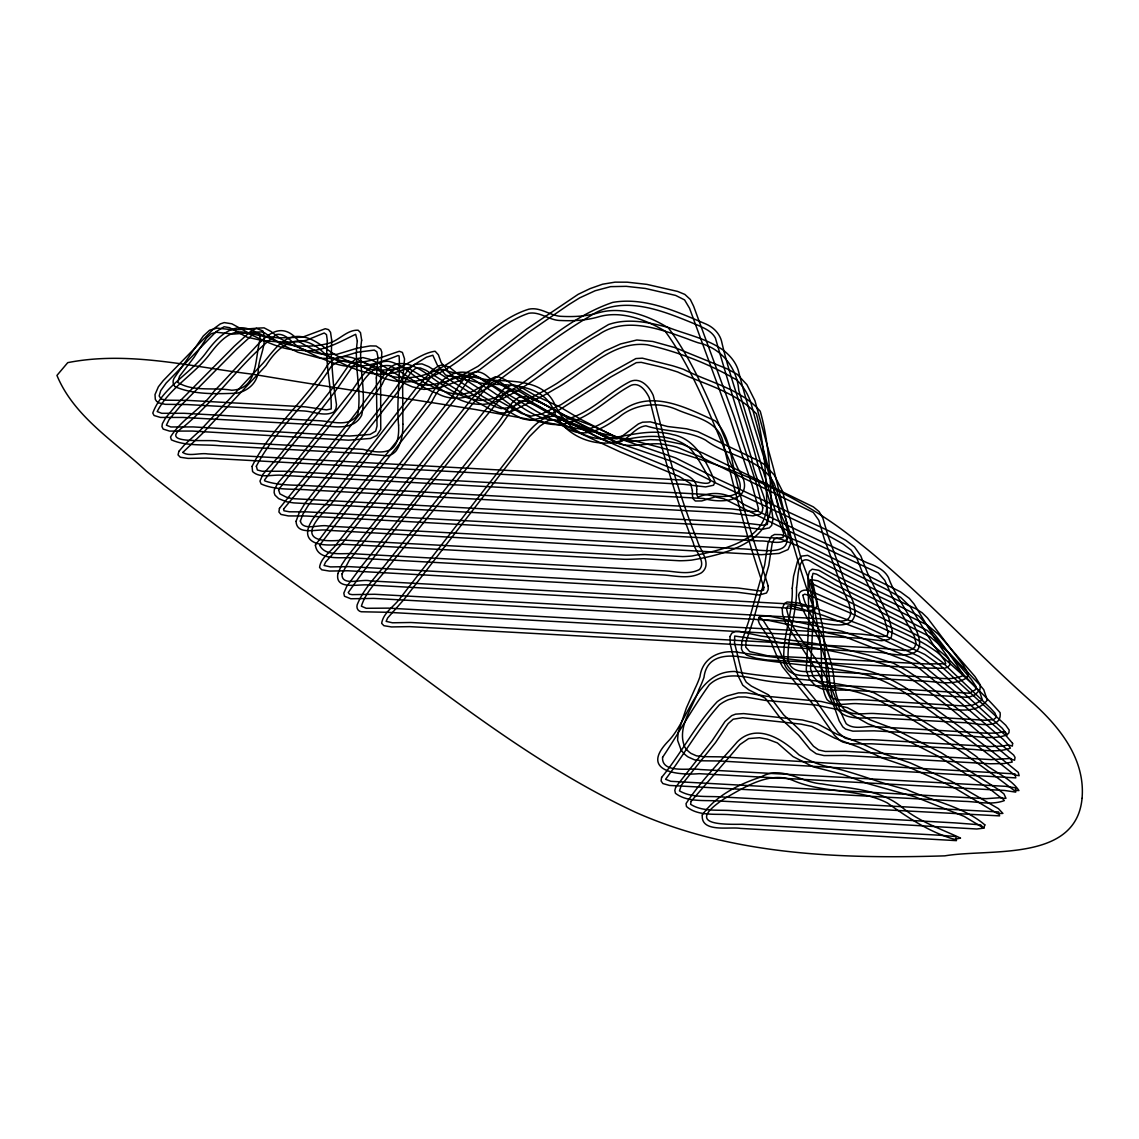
<?xml version="1.0" encoding="UTF-8"?>
<svg xmlns="http://www.w3.org/2000/svg" width="1139" height="1139" viewBox="0 0 1139 1139"><rect width="100%" height="100%" fill="white"/><g stroke="black" fill="none" stroke-linecap="round" stroke-linejoin="round"><path stroke-width="1.5" d="M175.349 386.819C194.171 394.906 216.382 393.866 236.371 393.24C247.747 391.303 257.642 382.732 258.24 370.702C258.539 357.347 267.765 343.921 262.867 330.908L256.019 328.288L234.392 329.94L216.923 328.103L209.59 330.21L203.24 336.062L173.996 378.333A8.543 6.976 -39.5 0 0 175.349 386.819M398.579 425.075C400.017 452.24 386.819 455.401 362.985 449.364L219.941 441.505C211.583 438.301 154.676 446.346 184.191 426.342C217.421 398.408 241.966 360.764 276.464 334.496C287.398 332.702 293.207 345.9 302.746 349.132C312.527 354.756 322.892 359.298 333.542 362.999C354.927 371.229 378.02 363.569 398.038 355.525L399.106 355.923C400.501 378.404 396.301 402.053 398.579 425.075M402.893 424.178C403.035 433.347 401.512 443.114 396.158 450.759A11.632 9.496 -39.5 0 1 387.075 455.799L361.832 453.493L218.887 445.648C203.169 444.224 185.913 446.331 171.377 439.853L170.523 437.02C181.386 419.109 202.13 408.687 214.047 391.232C227.444 377.564 240.002 363.085 253.371 349.374C267.281 333.812 282.344 320.401 299.173 341.657C313.709 350.698 329.555 358.173 346.327 361.889C364.85 364.736 382.348 356.849 399.319 351.282L402.394 352.407L404.544 358.913L402.622 380.953L402.893 424.178M786.494 608.311C791.021 633.925 814.599 651.508 824.878 675.114C834.061 690.362 838.062 708.159 846.206 723.721C854.321 730.284 865.683 725.614 875.165 726.696L986.815 733.217L996.924 733.032L1004.84 731.594L1007.018 734.826C993.806 739.894 979.127 736.321 965.431 735.851L874.183 730.839L852.926 731.167L845.508 729.088L842.76 726.839L839.158 720.773L834.403 707.234L819.226 674.43L785.298 622.478L782.578 614.106L782.194 608.639L784.401 603.556L787.077 601.976L797.912 602.915L818.343 609.023L864.302 626.023L924.939 654.512L939.96 665.148L1005.737 725.216L1009.168 730.028L1008.969 732.719L1007.018 734.826L1002.348 728.362L936.714 668.422L919.059 656.434L861.995 629.881L823.34 615.43L792.402 606.133L787.761 605.991L786.494 608.311M763.899 587.34L763.529 590.173L759.855 590.899L737.816 587.995L348.79 566.624L330.41 566.909L324.06 565.485L325.597 562.096L342.156 543.488L455.016 399.262L470.379 377.436L474.607 375.913L480.089 377.707L537.281 411.777L560.317 423.637C580.961 441.149 599.755 430.756 618.719 417.444C634.822 403.562 658.826 401.199 677.876 410.054C695.744 417.643 719.748 421.017 723.493 444.253C734.783 492.489 747.882 540.427 763.899 587.34M768.199 586.129L768.184 589.66L766.49 593.006L759.044 595.056L736.634 592.138L347.779 570.767L329.442 571.066L321.796 569.813L319.561 567.464C320.728 557.783 330.41 552.159 335.962 544.883C374.674 495.821 413.201 446.588 451.67 397.326C459.985 383.829 471.56 360.707 489.3 378.105C521.092 395.475 551.361 418.583 585.944 429.602C600.125 426.556 611.828 416.603 624.101 409.271C653.288 389.752 687.557 408.417 715.221 420.875C725.7 431.225 729.416 446.403 732.149 460.427C740.606 503.281 755.285 544.556 768.199 586.129M766.889 503.58C767.159 541.566 721.286 549.98 692.071 555.989A123.268 100.645 -39.5 0 1 682.702 556.572L644.702 554.593L629.653 555.134A123.268 100.659 -39.5 0 1 625.354 555.163L343.295 540.085C302.86 543.929 304.64 530.39 330.296 505.061L418.711 391.175L432.108 375.728L439.44 369.748L443.826 369.52L446.474 370.73L461.793 382.846L483.263 396.87L515.497 415.365L522.474 418.768L530.19 420.305L542.648 417.714L558.879 410.154L610.789 376.966L636.317 362.643L641.214 362.344L658.954 366.487A348.562 284.593 -39.5 0 1 670.487 369.734A413.144 337.329 -39.5 0 1 677.677 371.997C704.187 384.213 735.879 391.873 756.367 413.77C764.198 442.701 765.878 473.539 766.889 503.58M771.188 502.726C771.046 543.104 723.849 554.508 691.672 560.103A125.347 102.353 -39.5 0 1 679.342 560.744L643.834 558.751L628.913 559.277A126.102 102.951 -39.5 0 1 624.457 559.306L342.27 544.228C299.002 549.283 298.973 529.208 327.078 502.968L415.479 389.082L432.065 370.374L438.487 365.904L442.131 365.007L449.15 367.029L464.74 379.33L492.333 397.055L521.434 413.429L531.101 416.148L541.865 413.87L561.086 404.616L609.052 373.578L635.918 358.557L642.353 358.173L672.48 365.747A387.459 316.357 -39.5 0 1 683.357 369.264C708.885 382.248 740.834 388.769 760.24 411.25C768.597 440.651 770.092 472.13 771.188 502.726M807.836 577.473L808.932 618.42L806.255 669.96L809.331 679.171L815.382 685.607L821.02 688.511L828.352 689.949L849.367 690.134L968.634 697.367L974.97 694.861L979.896 689.963L980.323 684.923L974.984 676.538L938.522 634.395L927.146 624.955L837.193 580.805L818.913 570.312L812.192 569.187L809.43 571.337L807.836 577.473M812.135 576.918L813.232 617.609L810.555 668.75L813.175 676.594L818.329 682.076L823.17 684.567L829.562 685.82L850.377 685.991L969.36 693.21L975.368 689.764L976.095 686.675L971.41 679.485L937.511 640.132L927.288 630.508L834.616 584.549L816.563 574.17L813.032 573.33L812.135 576.918M692.398 490.61L692.526 496.333L693.295 498.996L695.331 500.989L701.738 500.946L715.121 496.917L724.119 498.868L787.661 530.532L878.311 572.974L884.775 580.335L892.392 597.092L914.318 636.117L916.069 643.307L914.546 647.522L910.189 650.027L904.338 650.469L883.124 648.447L410.809 622.492L392.471 622.791L386.135 621.367L387.673 617.95L404.146 599.299L529.464 436.621L540.057 426L547.873 420.775L552.913 419.636L558.494 421.088L575.195 431.069L620.143 451.898L679.271 476.515L690.561 483.619L692.398 490.61M696.698 489.713L696.797 494.881L697.951 497.088C715.135 490.297 728.433 493.358 743.425 504.178C784.614 524.082 825.875 543.944 867.491 562.937C875.62 565.926 884.49 569.614 888.634 577.815C898.457 608.254 956.874 667.468 881.999 652.576L409.812 626.635L391.503 626.934L383.886 625.695L381.65 623.346C383.387 612.198 394.906 606.048 400.942 597.192L512.991 452.681C524.937 436.308 544.2 403.533 567.763 421.231C602.688 441.391 640.972 455.401 678.075 471.033C685.977 474.764 697.751 478.935 696.698 489.713M376.34 377.977L377.023 426L375.685 431.154L370.118 434.443L349.63 436.038L193.217 426.926L170.836 426.968L166.394 425.189L168.956 419.807L180.603 405.783L237.012 348.833L251.975 335.222L257.286 332.09L262.212 331.905L264.974 333.072L280.934 344.263L297.991 352.278L320.486 358.329L336.845 358.429L357.319 352.236L374.304 350.086L376.838 351.809L377.877 356.806L376.34 377.977M380.64 377.28L380.739 429.36L376.824 435.511L370.474 438.444L348.619 440.181L192.22 431.055L169.554 431.097L163.176 429.09L161.966 426.584L162.364 423.694L165.539 417.985L177.712 403.32L234.321 346.185L249.726 332.161L256.602 328.16L264.091 327.847L270.883 331.421L280.436 338.682L293.492 345.459L307.188 350.769L321.953 354.229L336.873 354.357L357.02 348.235L370.246 345.914L376.141 346.028L380.711 349.146L381.821 352.165L380.64 377.28M327.363 340.917C324.7 363.697 331.819 386.833 331.193 408.958L326.509 409.883L305.394 406.851L188.234 400.415L166.451 400.188L161.254 399.077L159.147 395.973L160.713 390.634L166.194 383.031L216.068 331.691L224.084 326.751L229.551 327.676L246.921 337.144L262.027 340.476L281.789 342.227L298.347 341.814L306.619 340.191L324.231 332.972L326.494 334.638L327.363 340.917M331.663 340.048L331.292 357.603L333.442 384.114L336.503 404.772L335.977 408.531L333.926 411.934C324.601 416.86 313.908 411.62 304.17 410.98L187.223 404.559L165.226 404.331L158.634 402.85L156.584 401.312L155.317 399.348L155.004 394.592L158.392 386.762L163.204 380.668L213.42 328.986L220.311 323.903L224.212 322.593L231.872 323.803L249.028 333.2L263.493 336.375L278.784 337.899L302.376 337.229L325.241 328.73L328.545 329.627L330.552 332.332L331.663 340.048M888.05 632.387L887.082 635.918L882.554 636.559L860.771 634.096L388.413 608.141L366.174 608.283L361.39 606.19C365.975 591.198 378.518 579.865 387.901 567.606L501.886 424.149L515.17 405.071L519.825 401.142L524.438 400.615L539.388 406.879L562.082 419.223L588.792 429.189L619.986 443.555L673.249 461.765L716.303 483.263L827.412 535.173L843.031 543.944L851.118 550.08L856.799 558.195L863.533 575.409L884.248 618.349L888.05 632.387M892.364 631.348L891.296 637.114L888.861 639.463L881.671 640.716L859.618 638.239L387.417 612.284L361.234 611.771A7.361 6.008 -39.5 0 1 357.148 604.894C363.042 589.817 374.688 577.943 384.697 565.499L498.583 422.156L512.094 402.793L518.644 397.383L525.848 396.486L541.908 403.106L564.503 415.408L591.155 425.345L622.264 439.668L675.698 457.949L718.766 479.462L829.918 531.4L845.85 540.342L854.478 546.905L860.771 555.875L867.548 573.173L888.32 616.27L892.364 631.348M296.055 521.335C296.766 536.241 317.71 528.382 327.391 530.29L761.308 554.679L779.048 553.426L788.06 549.553L790.765 543.374L789.882 535.714L773.609 468.798L754.929 400.643L746.899 384.655L737.332 374.404L727.494 368.993L675.142 347.666L652.818 341.472L636.858 340.006L620.556 343.95L604.809 351.054L557.199 383.202A256.275 209.249 -39.5 0 1 549.824 387.616A243.874 199.126 -39.5 0 1 538.476 393.866L511.24 407.363L501.089 408.602L494.525 406.452L474.835 395.717L428.606 366.587L422.014 363.896L414.767 364.38L408.189 369.748L394.891 389.396L305.081 503.21L299.187 512.792L296.055 521.335M300.354 521.05C302.988 531.642 320.372 523.726 328.402 526.147L741.888 548.884C756.951 548.941 799.051 559.334 783.447 529.222C774.292 487.791 762.603 447.015 751.783 406.011C749.291 396.187 744.08 387.004 736.776 379.97C709.326 363.953 678.545 351.923 647.379 344.79C611.073 340.29 584.207 373.321 555.263 388.826A255.976 208.992 -39.5 0 1 543.787 395.375L511.966 411.25L503.623 413.001L499.594 412.702L492.105 410.268L472.116 399.376L426 370.317L420.334 367.982L415.792 368.21L411.293 371.997L398.223 391.332L308.413 505.175L303.031 513.903L300.354 521.05M315.375 545.168C317.795 562.481 344.149 556.202 356.479 558.124L662.015 574.91C675.071 575.579 689.366 579.694 701.467 572.775C712.644 564.132 700.2 550.578 697.367 540.698C678.403 493.643 665.39 444.537 653.259 395.447C649.501 386.933 640.773 377.08 630.479 381.366C606.774 393.268 588.237 416.191 560.915 420.362C530.29 422.113 508.919 393.937 483.861 381.195C460.911 361.761 439.583 376.354 428.492 399.974C392.186 449.222 350.983 495.778 315.375 545.168M319.646 545.211C325.683 557.783 345.872 552.13 357.518 553.981L663.14 570.781C675.142 571.18 688.198 575.409 699.503 569.5C706.408 561.584 694.762 551.119 693.281 542.748C674.402 495.736 661.218 446.73 649.216 397.639C646.055 391.076 639.734 382.049 631.291 385.224C607.514 397.739 588.407 420.505 560.644 424.477C528.952 426.854 506.641 398.066 480.914 384.711C459.572 366.473 442.117 380.483 431.795 401.953C395.29 450.218 356.108 497.188 319.646 545.211M357.347 341.031C353.688 365.292 361.818 390.207 357.888 413.984C350.129 427.823 332.161 421.43 319.632 420.747L184.077 413.3L161.724 413.3L157.182 411.563C168.786 388.684 193.545 374.987 209.063 355.026C218.973 342.084 232.384 325.313 250.623 334.553C266.668 341.842 282.814 350.399 301.038 350.243C321.241 353.175 338.696 342.341 355.667 334.297L357.347 341.031M361.661 340.191C357.689 365.121 366.9 390.834 361.704 415.166C353.375 431.368 333.058 426.584 318.493 424.89L183.08 417.444L160.457 417.429L154.078 415.507L152.783 413.101C162.037 387.559 190.64 373.848 206.187 352.535C216.908 337.856 232.726 320.984 252.559 330.552C268.391 337.528 284.109 346.313 302.049 346.099C311.132 346.384 320.301 345.644 329.071 343.166C339.365 340.319 347.025 329.655 358.144 330.21L360.493 332.631L361.661 340.191M772.94 519.213L771.715 525.378L769.281 527.912L761.934 529.364L739.937 526.745L293.648 502.897L286.587 501.786L278.642 498.626L274.969 495.123L274.143 492.66L274.314 489.699L277.93 482.964L293.591 464.655L350.214 392.813C358.628 382.021 364.964 367.94 378.703 362.957A23.891 19.505 -39.5 0 1 388.385 361.305C404.217 364.266 414.667 379.016 429.431 385.096C443.697 392.357 461.252 398.849 476.202 389.367C523.798 363.896 560.844 319.988 612.739 302.39C645.158 296.781 676.765 311.687 705.924 324.031C713.854 327.434 720.318 334.197 721.941 342.853C730.911 381.337 745.646 418.284 755.726 456.497C760.695 477.583 770.861 497.444 772.94 519.213M278.571 489.827L279.909 493.87L285.875 496.946A36.946 30.169 -39.5 0 0 294.83 498.768L741.105 522.602L762.788 525.207L767.316 524.481C770.889 502.299 754.573 480.103 751.569 458.334C739.496 418.298 726.938 378.233 715.42 338.112C711.69 330.993 703.76 327.947 696.854 324.786C663.781 311.26 623.546 293.606 590.102 316.072C555.96 336.005 525.207 361.134 493.258 384.327C476.97 395.375 455.97 404.032 437.205 393.382C419.522 387.701 406.324 373.592 390.008 365.761C371.727 363.184 362.643 382.661 353.503 394.806C329.869 427.381 302.134 457.437 278.571 489.827M855.062 611.643C854.663 631.091 830.431 623.759 818.158 622.848L373.734 598.416L350.798 598.758L344.462 596.238L343.821 593.134L346.726 586.414L361.946 565.841L484.217 411.421L503.822 388.897L510.955 385.267L514.814 385.224L522.175 387.915L536.042 395.988L559.69 406.837L581.388 419.665L617.794 438.102L631.333 441.576L649.985 439.626L661.061 439.996L682.275 444.253L703.176 453.237L813.403 506.926L819.126 511.653L822.871 518.117L828.195 536.298L845.75 584.492L853.382 602.474L855.062 611.643M729.999 636.544L730.298 644.347L737.915 675.427L742.756 685.237L748.736 689.807L765.28 698.179L780.13 717.869L798.539 735.168L810.114 749.434L816.25 753.776L823.995 755.584L844.739 755.456L990.19 763.771L1003.972 763.557L1012.215 762.076L1010.72 758.46L991.229 759.628L845.736 751.313L825.234 751.441L818.656 749.932L813.474 746.23L801.927 732.021L783.575 714.779L768.469 694.833L751.384 686.105L746.301 682.233L743.169 676.78L741.176 670.145L734.541 642.866L734.698 636.032C778.108 642.424 823.44 647.422 866.323 659.082C878.183 662.371 890.299 665.56 900.835 672.167C940.373 697.011 974.657 729.572 1010.564 758.916L1014.578 760.24L1015.034 757.392L1013.639 755.043L975.952 723.507L924.925 682.717L906.729 670.43L893.674 663.325L868.189 655.067L842.162 648.518L815.41 643.535L761.151 636.089L739.325 631.39L735.424 631.49L731.808 633.113L729.999 636.544M850.748 612.426C849.779 627.874 828.665 617.722 819.283 618.705L374.717 594.273L352.136 594.629L349.488 594.117L348.249 592.536C397.297 523.456 452.012 457.294 506.172 391.887C514.045 385.139 523 394.336 530.034 397.938C558.452 409.898 583.965 427.41 611.928 440.352C628.899 451.215 648.447 440.409 666.657 444.965A110.212 89.981 -39.5 0 1 676.794 447.157L700.699 457.024L813.303 512.45L818.813 520.252L824.081 538.263L841.664 586.557L849.267 604.453L850.748 612.426M252.061 466.406L252.587 471.589C260.603 479.049 273.26 473.924 283.184 475.404L703.802 498.526C726.881 505.018 758.232 498.483 738.029 468.784C716.687 421.202 699.588 370.389 668.493 328.004C648.319 315.517 621.68 305.779 597.875 312.954C586.343 316.3 574.17 316.941 562.239 316.386C550.578 316.329 540.754 306.633 528.852 309.182C481.028 323.69 449.748 385.794 394.279 376.867C372.994 372.595 348.477 342.981 328.089 364.195C305.822 400.415 270.641 428.292 252.061 466.406M256.332 466.264L257.4 470.023L262.212 471.247L284.18 471.261L704.941 494.383C724.532 498.711 752.851 498.611 734.057 471.105C712.872 423.822 695.844 373.378 665.105 331.164C645.87 319.66 620.755 310.107 598.203 316.955C586.186 320.415 573.515 321.098 561.086 320.515C549.696 320.799 540.242 311.274 528.767 313.268C480.402 329.285 446.089 394.934 388.57 379.586C370.147 375.728 349.175 349.559 331.178 366.459C309.238 401.853 275.41 429.46 256.332 466.264M802.853 595.27C807.209 614.192 822.401 629.625 826.857 649.073A281.319 229.694 -39.5 0 1 830.132 659.752A285.761 233.31 -39.5 0 1 832.837 670.7C834.972 683.03 834.118 696.669 842.219 707.134C850.107 717.485 864.529 712.53 875.549 713.598L985.15 720.261L993.592 719.563L996.483 717.243L995.002 713.142L990.603 708.33L942.48 662.4L925.381 649.501L912.738 642.496L852.342 613.907L809.502 595.469L804.632 594.174L802.853 595.27M798.596 595.213C800.774 614.206 817.176 628.714 821.532 647.578A270.997 221.265 -39.5 0 1 824.935 657.986C831.029 672.978 828.053 690.035 835.3 704.571C841.379 720.93 860.685 717.897 874.538 717.741L963.338 722.624C973.859 722.482 1002.149 731.323 1000.127 712.701C981.035 691.003 958.91 671.441 937.212 652.263C912.268 633.797 881.686 625.069 854.763 610.091C840.212 604.353 826.031 597.776 811.694 591.554C807.28 589.247 799.735 589.091 798.596 595.213M792.217 588.208C793.285 613.337 781.909 637.641 784.002 662.328C787.989 679.442 808.419 675.242 821.447 675.484L921.565 680.98C936.358 681.264 953.756 686.433 966.854 677.705L967.865 674.9L967.31 671.953L963.665 665.774L927.459 617.936L922.134 612.782L915.756 608.767L875.265 589.76L807.651 555.348L801.4 556.145L797.642 560.829L793.584 576.22L792.217 588.208M796.503 587.696C797.385 612.383 786.75 636.331 788.174 660.549C792.004 675.997 810.94 670.472 822.458 671.341L922.675 676.851C935.902 677.107 951.378 681.506 963.437 675.356C950.823 654.569 935.432 634.395 919.045 616.199C883.878 597.334 846.049 582.912 811.851 562.04C796.602 551.803 798.51 579.295 796.503 587.696M808.761 582.114C813.687 610.347 822.785 638.808 821.29 668.123C822.301 678.645 821.746 690.191 827.056 699.645C835.328 707.746 848.014 702.692 858.265 703.731L941.54 708.316C956.788 709.483 976.365 714.295 987.271 700.129L983.726 689.664L979.768 684.895L949.356 653.174L929.937 636.63L817.774 580.762L811.224 579.594L808.761 582.114M812.904 583.282L823.027 628.6L827.768 688.654L829.363 694.505L832.424 698.335L838.019 699.958L859.247 699.588L963.38 705.938L972.678 705.169L982.416 699.958L979.768 692.128L973.916 685.365L945.996 656.349L927.061 640.203L812.42 583.78L811.224 579.594L812.904 583.282M1012.614 743.383L1012.357 746.102L1008.229 744.906L1003.117 739.325L952.133 695.388L918.675 667.838L909.734 662.143L843.643 636.317L769.11 620.527L762.746 619.986L759.158 617.253L758.332 620.769L759.442 623.788L770.363 640.403L777.296 657.16L782.621 666.927L812.15 703.247L834.574 735.452L839.714 740.336L842.903 742.13L850.534 743.881L871.363 743.795L968.591 749.149C982.402 749.69 997.024 753.093 1010.364 748.152L1008.286 744.863L1002.918 746.073L990.133 746.515L872.36 739.667L851.773 739.738L845.266 738.271L838.133 732.491L815.809 700.414L788.416 667.084L782.82 658.185L772.327 634.594L762.803 619.73L759.158 617.253L762.788 615.8L770.676 616.441L841.949 631.262L867.064 639.976L912.311 658.399L921.736 664.393L955.322 692.056L1006.321 736.008L1012.614 743.383M260.29 338.796C254.638 357.404 258.795 389.31 231.616 390.236C213.933 387.018 193.445 392.229 177.727 382.377L179.563 376.254L194.043 357.319L206.415 338.212L211.256 333.699L216.367 332.261L233.509 334.083L254.794 332.431L259.251 333.998L260.29 338.796M766.604 551.974L764.639 565.172L749.035 620.171L741.873 641.342L741.432 648.732L742.656 651.565L747.07 655.324L756.04 658.185L766.618 659.951L925.551 668.095L944.445 668.266L947.662 667.24L950.097 664.621L948.659 658.242L936.585 641.328L914.062 604.012L909.306 598.374L900.436 591.824L800.432 542.15L781.083 534.632L774.563 534.476L771.43 536.241L768.013 543.146L766.604 551.974M770.875 551.632L768.825 565.357L753.178 620.527L746.073 641.442L745.703 647.08L749.676 651.579L767.786 655.808L926.562 663.952L945.754 663.724L944.729 660.677L932.784 643.962L910.36 606.802L900.65 597.349L884.875 588.592L797.969 545.951L782.18 539.573L776.912 538.306L774.136 539.089L772.185 543.403L770.875 551.632M758.432 508.649L757.791 511.012L753.762 511.724L731.864 508.976L310.377 485.812C295.243 484.801 279.155 485.912 264.803 480.914L264.462 480.089C288.281 448.31 315.788 418.041 339.322 385.665L352.492 366.559L357.148 362.515L361.789 361.732L376.411 367.185L398.209 380.64L412.403 386.89L423.993 389.41L440.409 387.402L460.54 380.326L479.832 369.634L528.98 332.075L568.817 304.626L579.651 297.877L595.142 290.744L610.632 286.644L626.194 286.33L645.343 288.452L675.626 295.414L684.582 299.913L689.536 308.242L730.071 418.753L752.196 485.399L758.432 508.649M762.774 507.837L762.361 511.14L760.311 514.145L752.936 515.882L730.697 513.12L309.31 489.955C293.349 488.617 275.866 490.61 261.102 483.933L259.963 481.128L263.066 474.151L279.454 455.529L336.019 383.686L349.388 364.323L355.824 358.828L362.928 357.575L369.563 359.255L379.016 363.441L400.857 376.924L418.041 384.071L428.677 385.267L444.025 382.32L459.359 376.639L477.996 366.302L526.844 328.943L578.156 294.332L590.173 288.58L602.602 284.209L615.046 282.145L627.262 282.187L646.924 284.38L677.62 291.427L684.838 294.417L690.305 299.443L693.623 306.22L734.185 416.774L756.339 483.52L762.774 507.837M678.118 732.591L677.591 740.293L681.065 749.846A36.377 29.699 -39.5 0 0 688.127 756.979L694.576 759.87L702.606 760.795L719.392 760.98L1015.803 777.88L1014.977 773.894L720.503 756.851L703.617 756.652L696.413 755.826L691.017 753.406A31.764 25.941 -39.5 0 1 684.866 747.184C676.352 727.793 692.783 707.718 698.862 689.608A109.13 89.098 -39.5 0 0 704.002 677.321C706.465 656.363 725.087 654.327 742.087 657.018C781.995 663.752 822.6 665.859 862.294 673.889C877.799 677.491 892.293 684.639 905.619 693.224C942.366 719.62 979.127 746.415 1014.265 774.847L1019.163 775.702L1018.252 772.356C982.003 742.585 943.818 714.637 905.377 687.657C891.453 679.129 876.332 672.095 860.201 669.02C820.222 661.83 779.631 658.584 739.482 652.547C721.628 648.974 702.521 656.733 699.972 676.651A105.927 86.493 -39.5 0 1 694.989 688.597L686.39 707.96L678.118 732.591M279.439 508.421L278.913 512.009L280.991 514.444L288.338 515.924L306.163 516.01L760.169 540.968C769.11 540.541 779.816 545.481 787.391 538.989C790.452 529.564 782.55 521.078 780.4 512.208C766.974 464.74 750.416 418.127 738.271 370.317C735.766 362.287 730.127 355.653 723.649 350.47C707.333 338.639 686.845 334.652 668.294 327.448C649.073 322.422 627.831 317.809 608.511 324.558C583.211 339.593 558.167 355.425 535.131 373.848C518.943 385.608 501.658 399.575 480.815 400.401C463.302 399.191 448.367 389.211 434.415 379.444C421.829 369.848 400.259 354.286 386.876 370.773C353.802 418.639 315.717 463.16 279.439 508.421M661.617 777.41L661.09 780.955L662.855 783.547L669.547 785.44L963.822 801.343C977.205 801.571 991.457 805.415 1004.342 800.603L1001.779 797.585L985.933 798.681L670.843 781.311L665.56 779.304C683.713 755.171 699.118 727.394 719.464 704.77A34.939 28.518 -39.5 0 1 728.419 699.673L738.2 696.997L745.177 696.954L764.91 700.343L815.98 705.041L841.821 710.409A69.806 56.993 -39.5 0 1 851.716 714.637L867.932 723.763L892.421 733.032L938.451 756.367L992.069 790.737L1001.452 798.197L1005.979 798.325L1003.957 793.911L998.476 789.583L941.156 752.68L894.841 729.216L870.31 719.919L847.473 707.703L821.262 701.496L766.248 696.214L746.415 692.825L738.471 692.882L727.422 695.901A39.566 32.305 -39.5 0 0 717.271 701.667C695.815 724.304 681.492 753.292 661.617 777.41M283.568 509.076L283.938 510.77L289.434 511.795L307.217 511.881L777.752 538.135L783.048 537.551L783.717 533.451L776.271 514.13L738.784 390.435C737.033 367.541 721.058 347.722 698.292 342.825A273.317 223.159 -39.5 0 1 687.543 338.909C660.036 329.014 625.382 316.115 598.787 334.553C561.584 354.955 532.07 388.143 491.948 402.992C461.38 410.538 437.746 384.783 413.414 371.271C400.601 362.174 387.246 371.143 382.277 384.199C350.67 426.741 317.397 468.385 283.568 509.076M1082.05 798.396C1076.013 862.522 988.894 848.356 944.801 855.859C840.667 859.02 732.534 855.332 635.847 812.42C519.427 758.147 421.729 672.964 317.183 599.897C259.421 558.11 201.987 515.839 146.39 471.19C114.84 441.519 74.106 416.931 56.95 375.414L67.742 362.643C129.106 350.57 191.551 366.915 252.559 374.204C326.751 386.762 401.199 397.596 475.476 409.513C601.164 432.934 734.94 451.542 840.909 528.838C910.602 580.278 967.993 645.656 1032.689 702.834C1060.025 727.308 1085.495 759.471 1082.05 798.396M337.913 573.543C334.595 590.742 359.027 583.695 368.951 585.033L785.597 607.941C795.478 607.998 806.184 613.75 815.51 608.767L817.062 605.393L815.894 598.302L801.272 559.107L782.422 491.123L774.349 475.162L764.824 464.826L758.588 460.839L697.936 431.709L686.632 428.805L667.596 426.513L650.369 421.871L642.553 422.199L638.381 423.936L619.915 437.832L616.925 438.842L610.817 438.273L567.592 418.013L519.17 389.396L506.058 380.184L499.01 376.995L495.209 376.838L488.09 380.341L471.09 399.632L345.971 558.295L341.657 564.887L337.913 573.543M342.07 573.828C340.888 587.026 362.245 578.47 369.961 580.904L786.764 603.798L808.904 606.674L812.705 605.407C797.713 565.77 788.572 523.47 774.164 483.605C760.98 457.579 726.839 456.44 705.682 440.181C687.344 429.987 665.432 432.151 645.913 425.815C634.11 427.139 628.386 440.565 616.897 442.971C598.9 442.544 584.976 426.94 567.735 423.124L516.394 393.026L500.192 382.078L495.024 381.01L490.396 383.345L471.589 405.1L349.303 560.246L342.07 573.828M182.838 452.439C188.633 456.824 200.165 452.567 207.811 453.948L684.838 480.174C689.522 478.465 715.377 489.585 709.227 477.867C702.791 467.688 697.552 456.497 689.28 447.599C670.159 432.578 643.193 435.24 620.969 440.665C596.594 448.182 568.518 437.661 555.69 415.493C547.147 385.936 515.583 384.655 490.226 384.27A285.248 232.897 -39.5 0 1 480.345 383.017L445.676 375.115L437.348 365.178L432.82 355.24L426.385 357.247L414.069 364.779A44.108 36.007 -39.5 0 1 401.199 370.46C374.247 381.181 346.74 367.029 324.046 353.076C301.422 330.894 280.92 341.586 265.985 365.576L202.97 432.977L182.838 452.439M178.88 451.343L178.04 454.917L180.304 457.252L188.035 458.391L206.814 458.092L683.642 484.303L705.625 486.923L713.555 485.242L714.979 481.925C707.034 462.69 695.673 438.743 672.665 434.6C650.625 428.392 628.457 435.952 606.674 438.629C583.894 440.594 563.122 424.064 554.508 403.818C543.474 380.056 513.632 381.451 491.464 380.155A278.243 227.188 -39.5 0 1 481.797 378.917L448.439 371.456L441.163 362.572L438.401 354.841L435.126 351.239C417.671 353.588 404.103 370.517 384.982 369.876C370.047 371.698 355.966 364.722 342.839 358.571C328.103 352.834 317.468 338.44 301.28 336.66C283.298 334.24 273.161 351.638 262.995 363.213L200.108 430.471L184.717 444.566L178.88 451.343M662.571 757.35C661.545 774.136 689.935 767.586 700.186 769.537L1005.851 786.337L1015.675 787.875L1015.689 792.118L1004.669 790.48L699.147 773.68C675.982 775.616 639.534 770.704 668.408 741.033C689.551 718.965 696.185 671.341 734.47 671.469C780.614 680.168 829.391 677.705 874.054 692.811C909.591 711.96 944.032 733.132 976.749 756.78C988.381 770.291 1009.111 775.844 1018.935 790.551L1014.023 790.324C970.727 757.35 926.035 725.927 878.041 699.972C840.853 681.592 796.688 687.529 756.951 679.157C741.147 675.569 722.325 672.38 709.298 684.767C692.612 708.031 678.531 733.473 662.571 757.35M702.293 814.926C700.585 833.107 729.473 826.487 740.492 828.409L956.447 840.639L955.849 836.539L939.846 835.243L741.532 824.28C715.961 824.636 687.159 823.469 724.29 798.71C744.564 787.277 770.377 770.192 794.04 780.884C823.682 793.413 858.336 788.16 887.309 802.91C908.068 817.731 929.581 832.21 954.397 839.315L960.533 838.105C941.398 829.092 920.668 822.23 903.711 808.733C881.344 788.772 849.737 788.772 821.874 783.888C801.087 782.564 781.966 764.981 761.066 776.955C738.755 784.244 716.203 795.349 702.293 814.926M675.797 786.992L674.815 790.381L675.427 793.285C687.828 802.824 705.653 799.749 720.517 801.087L999.615 815.88L998.561 811.936L721.557 796.944C707.661 795.876 691.829 798.14 679.47 790.865L681.393 785.141L715.534 742.571L728.148 723.664L733.189 719.207L742.6 717.741L801.087 724.133L811.879 726.426L834.631 738.1L859.262 747.369L882.853 758.218L907.84 766.732L945.171 783.361L954.98 788.188L997.522 813.63L1002.904 813.403L998.433 808.647L950.994 781.126L910.104 762.845L885.131 754.331L861.582 743.511L836.994 734.256L817.546 723.82L802.511 720.019L743.682 713.598L735.623 714.139L731.694 715.634L725.016 721.457L712.217 740.621L675.797 786.992M984.836 824.878L983.811 828.138L976.835 829.007L731.167 814.784C716.445 813.46 698.392 816.72 686.475 806.54L686.02 803.621C700.499 781.511 719.834 762.034 737.275 741.873C756.894 722.254 783.29 739.624 798.909 754.83C808.462 760.368 818.699 765.024 829.633 767.017C855.745 772.47 880.29 783.447 906.359 789.384C932.229 801.002 962.968 806.227 984.836 824.878M691.06 801.415L690.604 804.291C702.578 812.036 718.481 809.558 732.206 810.641L954.995 822.885L980.579 824.835L983.811 828.138L964.064 816.35L915.058 796.887L867.519 783.532L842.832 774.406L813.075 766.775L793.029 756.567L777.41 742.927L767.415 739.168L759.471 737.716L748.679 738.57L740.008 744.507L691.06 801.415"/></g></svg>
